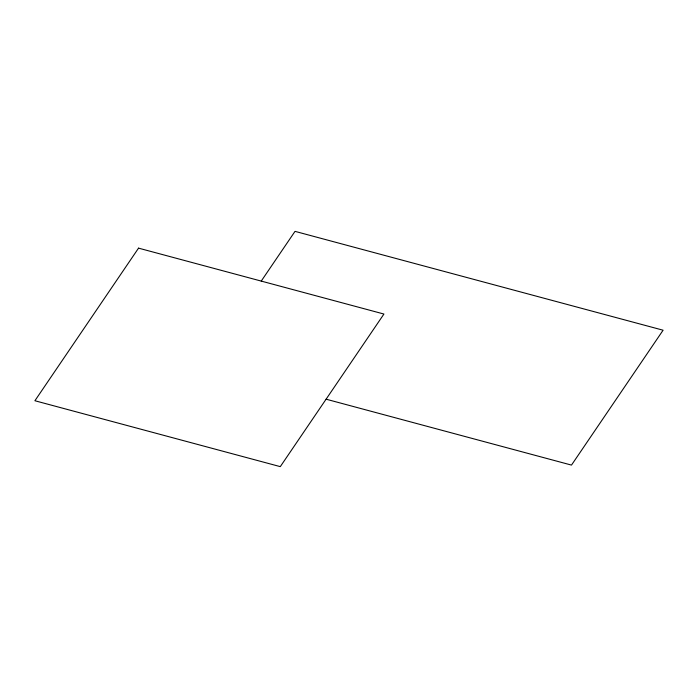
<?xml version="1.0" encoding="UTF-8"?>
<svg xmlns="http://www.w3.org/2000/svg" width="698" height="698" viewBox="0 0 698 698"><rect width="100%" height="100%" fill="white"/><g stroke="black" fill="none" stroke-linecap="round" stroke-linejoin="round"><path stroke-width="1.05" d="M261.244 281.085L295.018 231.361L663.1 330.206L571.488 465.095L326.097 399.195M138.544 248.139L34.9 400.739L280.291 466.639L383.935 314.039L138.544 248.139"/></g></svg>
